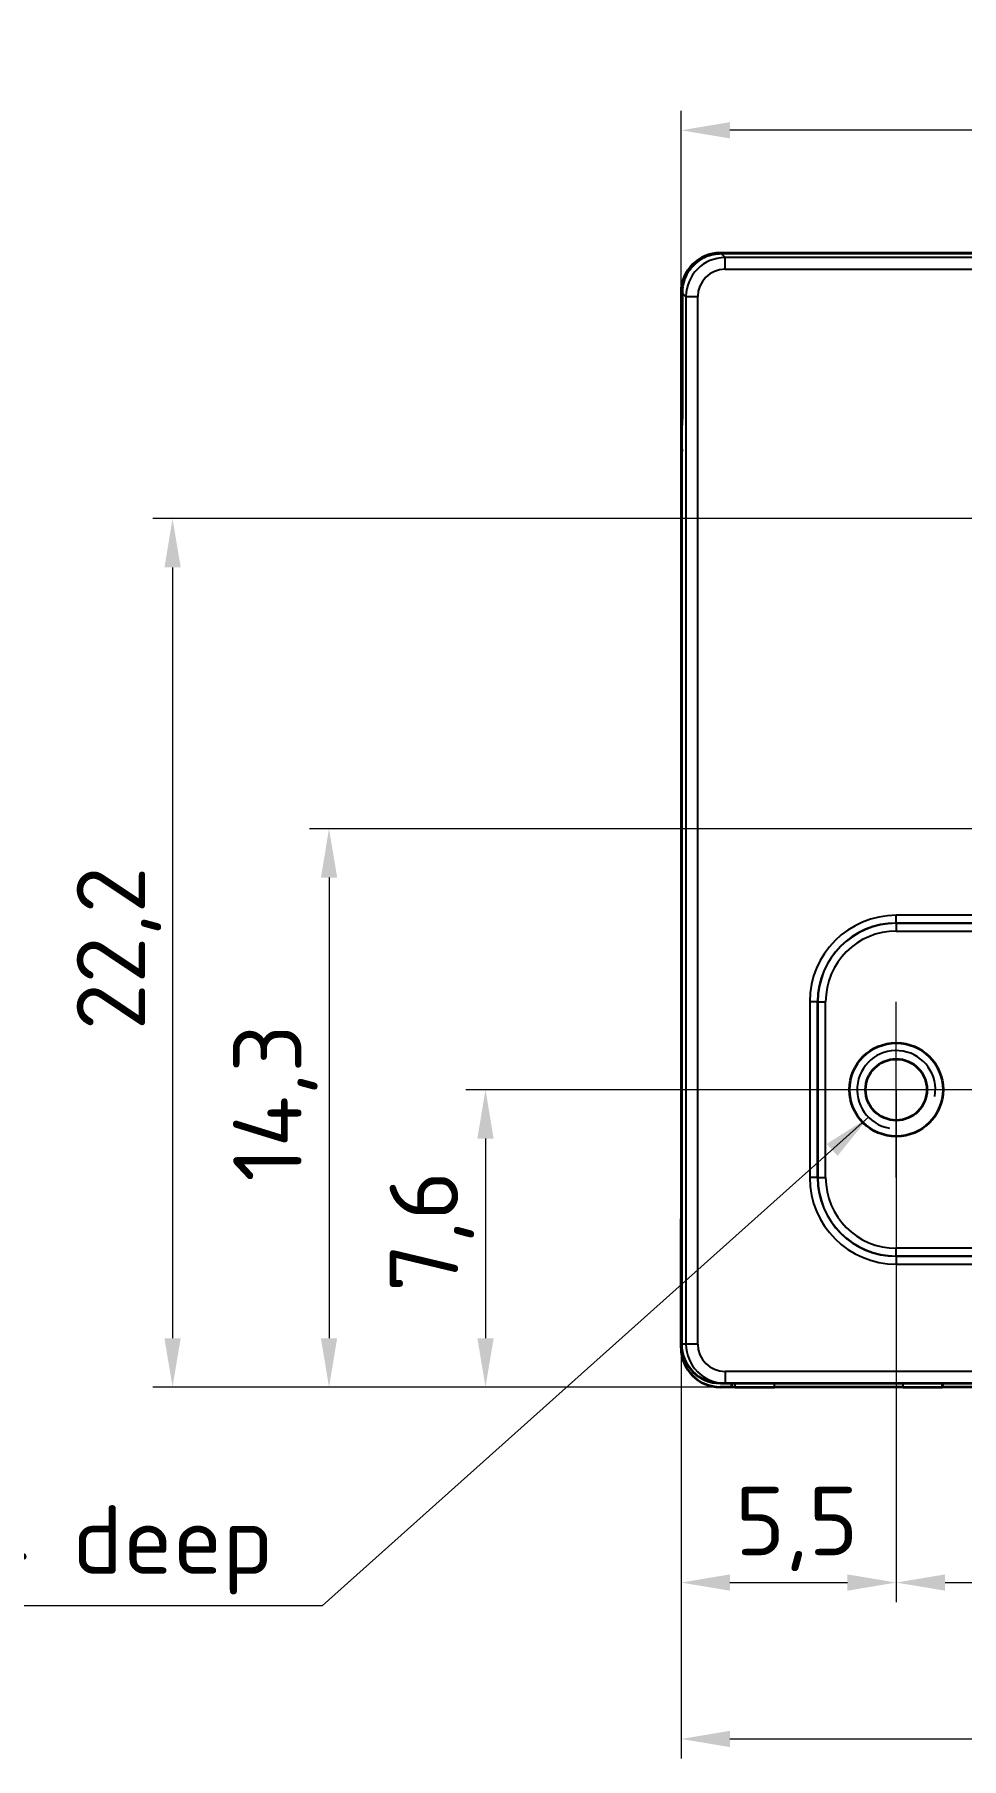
# Model space of a CAD drawing. Header units: millimetres. Extents: x 0 to 210, y 0 to 149.
# Drawn here: x 147.02 to 170.72, y 49.95 to 94.04 of the extents above; entities that cross this region are included whole.
import ezdxf

# ---------------------------------------------------------------- set-up
doc = ezdxf.new("R2010")
doc.units = ezdxf.units.MM
doc.header["$LTSCALE"] = 0.5
for name, color, linetype, lineweight in [('Bemaßung (ISO)', 7, 'Continuous', 18), ('Mittelpunktmarkierung (ISO)', 7, 'Continuous', 18), ('Sichtbar (ISO)', 7, 'Continuous', 35), ('Sichtbar schmal (ISO)', 7, 'Continuous', 25), ('Symbol (ISO)', 7, 'Continuous', 18)]:
    doc.layers.add(name, color=color, linetype=linetype, lineweight=lineweight)
doc.styles.add('Notiztext (DIN)', font='isocpeur.ttf')
doc.dimstyles.new('Standard (DIN)', dxfattribs={"dimscale": 0.5, "dimtxt": 3.5, "dimasz": 2.5, "dimexe": 1, "dimexo": 0, "dimgap": 0.7, "dimtad": 1, "dimtoh": 1, "dimrnd": 1e-08, "dimtxsty": 'Notiztext (DIN)', "dimcen": 0.09, "dimdle": 10, "dimclrd": 256, "dimclre": 256, "dimclrt": 256, "dimazin": 2, "dimtfac": 0.514286, "dimtdec": 4, "dimtmove": 0, "dimatfit": 3, "dimfxl": 1, "dimtolj": 1, "dimlwd": -1, "dimlwe": -1, "dimarcsym": 0})
doc.dimstyles.new('Standard (DIN)$7', dxfattribs={"dimscale": 0.5, "dimtxt": 3.5, "dimasz": 2.5, "dimexe": 1, "dimexo": 0, "dimgap": 0.7, "dimtad": 1, "dimtoh": 1, "dimrnd": 1e-08, "dimtxsty": 'Notiztext (DIN)', "dimcen": 0.09, "dimdle": 10, "dimclrd": 256, "dimclre": 256, "dimclrt": 256, "dimazin": 2, "dimtfac": 0.514286, "dimtdec": 4, "dimtmove": 0, "dimatfit": 3, "dimfxl": 1, "dimtolj": 1, "dimlwd": -1, "dimlwe": -1, "dimarcsym": 0})

# ---------------------------------------------------------------- blocks, each defined once
blk = doc.blocks.new('*D36')
at = {"layer": 'Bemaßung (ISO)', "transparency": 16777216}
for p, q in [((163.552, 87.448), (163.552, 92.088)), ((184.257, 81.658), (184.257, 92.088)), ((183.007, 91.588), (164.802, 91.588))]:
    blk.add_line(p, q, dxfattribs=at)
for points in [[(164.802, 91.797), (164.802, 91.38), (163.552, 91.588)], [(183.007, 91.797), (183.007, 91.38), (184.257, 91.588)]]:
    blk.add_solid(points, dxfattribs=at)
at = {"layer": 'Defpoints', "color": 0, "transparency": 16777216}
for p in [(163.552, 91.588), (163.552, 87.448), (184.257, 81.658)]:
    blk.add_point(p, dxfattribs=at)
at = {"layer": 'Bemaßung (ISO)', "transparency": 16777216, "insert": (171.936, 94.038), "char_height": 1.75, "attachment_point": 1, "style": 'Notiztext (DIN)'}
blk.add_mtext('\\A1;20,7', dxfattribs=at)
blk = doc.blocks.new('*D37')
at = {"layer": 'Bemaßung (ISO)', "transparency": 16777216}
for p, q in [((184.257, 81.658), (150.052, 81.658)), ((150.552, 80.408), (150.552, 60.698)), ((169.225, 59.448), (150.052, 59.448))]:
    blk.add_line(p, q, dxfattribs=at)
for points in [[(150.344, 80.408), (150.761, 80.408), (150.552, 81.658)], [(150.344, 60.698), (150.761, 60.698), (150.552, 59.448)]]:
    blk.add_solid(points, dxfattribs=at)
at = {"layer": 'Defpoints', "color": 0, "transparency": 16777216}
for p in [(184.257, 81.658), (150.552, 59.448), (169.225, 59.448)]:
    blk.add_point(p, dxfattribs=at)
at = {"layer": 'Bemaßung (ISO)', "transparency": 16777216, "insert": (148.102, 68.575), "char_height": 1.75, "attachment_point": 1, "rotation": 90, "style": 'Notiztext (DIN)'}
blk.add_mtext('\\A1;22,2', dxfattribs=at)
blk = doc.blocks.new('*D38')
at = {"layer": 'Bemaßung (ISO)', "transparency": 16777216}
for p, q in [((169.052, 67.053), (169.052, 53.948)), ((187.052, 67.053), (187.052, 53.948)), ((170.302, 54.448), (185.802, 54.448))]:
    blk.add_line(p, q, dxfattribs=at)
for points in [[(170.302, 54.657), (170.302, 54.24), (169.052, 54.448)], [(185.802, 54.657), (185.802, 54.24), (187.052, 54.448)]]:
    blk.add_solid(points, dxfattribs=at)
at = {"layer": 'Defpoints', "color": 0, "transparency": 16777216}
for p in [(169.052, 67.053), (187.052, 67.053), (187.052, 54.448)]:
    blk.add_point(p, dxfattribs=at)
at = {"layer": 'Bemaßung (ISO)', "transparency": 16777216, "insert": (177.187, 56.548), "char_height": 1.75, "attachment_point": 1, "style": 'Notiztext (DIN)'}
blk.add_mtext('\\A1;18', dxfattribs=at)
blk = doc.blocks.new('*D39')
at = {"layer": 'Bemaßung (ISO)', "transparency": 16777216}
for p, q in [((166.842, 67.053), (158.052, 67.053)), ((158.552, 65.803), (158.552, 60.698)), ((165.937, 59.448), (158.052, 59.448))]:
    blk.add_line(p, q, dxfattribs=at)
for points in [[(158.344, 65.803), (158.761, 65.803), (158.552, 67.053)], [(158.344, 60.698), (158.761, 60.698), (158.552, 59.448)]]:
    blk.add_solid(points, dxfattribs=at)
at = {"layer": 'Defpoints', "color": 0, "transparency": 16777216}
for p in [(166.842, 67.053), (158.552, 59.448), (165.937, 59.448)]:
    blk.add_point(p, dxfattribs=at)
at = {"layer": 'Bemaßung (ISO)', "transparency": 16777216, "insert": (156.102, 61.885), "char_height": 1.75, "attachment_point": 1, "rotation": 90, "style": 'Notiztext (DIN)'}
blk.add_mtext('\\A1;7,6', dxfattribs=at)
blk = doc.blocks.new('*D40')
at = {"layer": 'Bemaßung (ISO)', "transparency": 16777216}
for p, q in [((169.052, 67.053), (169.052, 53.948)), ((163.552, 64.477), (163.552, 53.948)), ((164.802, 54.448), (167.802, 54.448))]:
    blk.add_line(p, q, dxfattribs=at)
for points in [[(164.802, 54.657), (164.802, 54.24), (163.552, 54.448)], [(167.802, 54.657), (167.802, 54.24), (169.052, 54.448)]]:
    blk.add_solid(points, dxfattribs=at)
at = {"layer": 'Defpoints', "color": 0, "transparency": 16777216}
for p in [(169.052, 67.053), (163.552, 64.477), (169.052, 54.448)]:
    blk.add_point(p, dxfattribs=at)
at = {"layer": 'Bemaßung (ISO)', "transparency": 16777216, "insert": (164.936, 56.898), "char_height": 1.75, "attachment_point": 1, "style": 'Notiztext (DIN)'}
blk.add_mtext('\\A1;5,5', dxfattribs=at)
blk = doc.blocks.new('*D41')
at = {"layer": 'Bemaßung (ISO)', "transparency": 16777216}
for p, q in [((185.513, 73.728), (154.052, 73.728)), ((154.552, 72.478), (154.552, 60.698)), ((186.88, 59.448), (154.052, 59.448))]:
    blk.add_line(p, q, dxfattribs=at)
for points in [[(154.344, 72.478), (154.761, 72.478), (154.552, 73.728)], [(154.344, 60.698), (154.761, 60.698), (154.552, 59.448)]]:
    blk.add_solid(points, dxfattribs=at)
at = {"layer": 'Defpoints', "color": 0, "transparency": 16777216}
for p in [(185.513, 73.728), (154.552, 59.448), (186.88, 59.448)]:
    blk.add_point(p, dxfattribs=at)
at = {"layer": 'Bemaßung (ISO)', "transparency": 16777216, "insert": (152.102, 64.702), "char_height": 1.75, "attachment_point": 1, "rotation": 90, "style": 'Notiztext (DIN)'}
blk.add_mtext('\\A1;14,3', dxfattribs=at)
blk = doc.blocks.new('*D42')
at = {"layer": 'Bemaßung (ISO)', "transparency": 16777216}
for p, q in [((188.003, 73.728), (188.003, 49.948)), ((163.552, 64.477), (163.552, 49.948)), ((164.802, 50.448), (186.753, 50.448))]:
    blk.add_line(p, q, dxfattribs=at)
for points in [[(164.802, 50.657), (164.802, 50.24), (163.552, 50.448)], [(186.753, 50.657), (186.753, 50.24), (188.003, 50.448)]]:
    blk.add_solid(points, dxfattribs=at)
at = {"layer": 'Defpoints', "color": 0, "transparency": 16777216}
for p in [(188.003, 73.728), (163.552, 64.477), (188.003, 50.448)]:
    blk.add_point(p, dxfattribs=at)
at = {"layer": 'Bemaßung (ISO)', "transparency": 16777216, "insert": (173.026, 52.898), "char_height": 1.75, "attachment_point": 1, "style": 'Notiztext (DIN)'}
blk.add_mtext('\\A1;24,45', dxfattribs=at)

msp = doc.modelspace()

# ---------------------------------------------------------------- linework, layer by layer
at = {"layer": 'Mittelpunktmarkierung (ISO)'}
for p, q in [((169.052, 64.803), (169.052, 69.303)), ((178.246, 67.053), (166.802, 67.053))]:
    msp.add_line(p, q, dxfattribs=at)
at = {"layer": 'Sichtbar (ISO)'}
for p, q in [((191.552, 88.448), (164.552, 88.448)), ((191.53, 88.434), (164.574, 88.434)), ((163.552, 87.448), (163.552, 64.477)), ((163.575, 87.434), (163.575, 84.198)), ((163.567, 83.437), (163.564, 83.298)), ((163.56, 82.936), (163.56, 65.223)), ((163.56, 65.223), (163.56, 60.548)), ((163.552, 60.448), (163.552, 63.669)), ((164.56, 59.548), (164.676, 59.548)), ((164.676, 59.548), (191.429, 59.548)), ((164.852, 59.448), (164.852, 59.548)), ((164.852, 59.448), (164.552, 59.448)), ((164.937, 59.448), (164.852, 59.448)), ((164.937, 59.448), (165.937, 59.448)), ((169.225, 59.448), (165.937, 59.448)), ((169.225, 59.448), (170.225, 59.448)), ((170.253, 59.448), (170.225, 59.448)), ((172.052, 59.448), (170.253, 59.448))]:
    msp.add_line(p, q, dxfattribs=at)
for radius in [1.195, 0.784]:
    msp.add_circle((169.052, 67.053), radius, dxfattribs=at)
for centre, start, end in [((164.552, 87.448), 90, 180), ((164.552, 60.448), 180, 270), ((164.56, 60.548), 180, 270)]:
    msp.add_arc(centre, 1, start, end, dxfattribs=at)
for centre, major_axis, ratio, start_param, end_param in [((164.497, 87.512), (-0.948, -0.368), 0.891241, 4.301632, 4.308248), ((164.497, 87.512), (-0.368, -0.948), 0.891241, 5.11653, 5.123146), ((163.545, 84.198), (0, 1.147), 0.026282, 3.985583, 4.712389), ((163.575, 82.936), (0, 0.545), 0.026282, 0.843991, 1.570796)]:
    msp.add_ellipse(centre, major_axis=major_axis, ratio=ratio, start_param=start_param, end_param=end_param, dxfattribs=at)
for points, knots in [([(164.568, 88.434), (164.437, 88.433), (164.308, 88.407), (164.068, 88.306), (163.959, 88.233), (163.775, 88.049), (163.702, 87.94), (163.602, 87.7), (163.576, 87.571), (163.575, 87.441)], [0, 0, 0, 0, 0.0391732, 0.0391732, 0.0782305, 0.0782305, 0.1172095, 0.1172095, 0.1562463, 0.1562463, 0.1562463, 0.1562463]), ([(163.56, 64.577), (163.559, 64.569), (163.558, 64.559), (163.555, 64.54), (163.554, 64.53), (163.553, 64.512), (163.553, 64.504), (163.553, 64.49), (163.552, 64.483), (163.552, 64.477)], [-0.01496767, -0.01496767, -0.01496767, -0.01496767, -0.00931334, -0.00931334, -0.00461767, -0.00461767, -0.00204273, -0.00204273, 0, 0, 0, 0])]:
    msp.add_open_spline(points, degree=3, knots=knots, dxfattribs=at)
for points in [[(163.552, 64.477), (163.552, 64.207), (163.552, 63.938), (163.552, 63.669)], [(163.552, 63.669), (163.552, 63.699), (163.555, 63.73), (163.56, 63.76)]]:
    msp.add_open_spline(points, degree=3, dxfattribs=at)
at = {"layer": 'Sichtbar schmal (ISO)'}
for p, q in [((164.552, 88.448), (164.567, 88.434)), ((164.675, 88.333), (164.574, 88.434)), ((191.43, 88.333), (164.675, 88.333)), ((164.675, 88.033), (164.675, 88.333)), ((164.675, 88.033), (181.864, 88.033)), ((163.575, 87.434), (163.676, 87.333)), ((163.676, 87.333), (163.676, 60.548)), ((163.976, 87.333), (163.676, 87.333)), ((163.976, 60.548), (163.976, 87.333)), ((187.052, 71.514), (169.052, 71.514)), ((169.052, 71.314), (169.052, 71.514)), ((169.052, 71.314), (187.052, 71.314)), ((169.052, 71.309), (169.052, 71.314)), ((169.052, 71.309), (169.052, 71.109)), ((187.052, 71.309), (169.052, 71.309)), ((169.052, 71.109), (187.052, 71.109)), ((166.842, 69.303), (166.842, 64.803)), ((167.042, 69.303), (166.842, 69.303)), ((167.042, 64.803), (167.042, 69.303)), ((167.047, 69.303), (167.042, 69.303)), ((167.047, 69.303), (167.247, 69.303)), ((167.047, 69.303), (167.047, 64.803)), ((167.247, 64.803), (167.247, 69.303)), ((167.042, 64.803), (166.842, 64.803)), ((167.047, 64.803), (167.042, 64.803)), ((167.047, 64.803), (167.247, 64.803)), ((187.052, 62.998), (169.052, 62.998)), ((169.052, 62.798), (169.052, 62.998)), ((169.052, 62.798), (187.052, 62.798)), ((169.052, 62.798), (169.052, 62.793)), ((169.052, 62.793), (169.052, 62.593)), ((187.052, 62.793), (169.052, 62.793)), ((169.052, 62.593), (187.052, 62.593)), ((163.676, 60.548), (163.56, 60.548)), ((163.976, 60.548), (163.676, 60.548)), ((191.429, 59.848), (164.676, 59.848)), ((164.676, 59.848), (164.676, 59.548)), ((164.937, 59.448), (164.937, 59.548)), ((165.937, 59.448), (165.937, 59.548)), ((169.225, 59.448), (169.225, 59.548)), ((170.225, 59.448), (170.225, 59.548)), ((170.253, 59.448), (170.253, 59.548))]:
    msp.add_line(p, q, dxfattribs=at)
for centre, radius, start, end in [((169.052, 69.303), 2.211, 90, 180), ((169.052, 69.303), 2.011, 90, 180), ((169.052, 69.303), 2.005, 90, 180), ((169.052, 69.303), 1.805, 90, 180), ((169.052, 67.053), 1, 350, 260), ((169.052, 64.803), 2.211, 180, 270), ((169.052, 64.803), 2.011, 180, 270), ((169.052, 64.803), 2.005, 180, 270), ((169.052, 64.803), 1.805, 180, 270)]:
    msp.add_arc(centre, radius, start, end, dxfattribs=at)
for centre, major_axis, ratio, start_param, end_param in [((164.676, 87.333), (-0.707, 0.707), 0.999726, 5.49813, 7.068241), ((164.676, 87.333), (-0.495, 0.495), 0.999315, 5.49813, 7.068241), ((164.676, 60.548), (-1, 0), 0.999863, 0, 1.570796), ((164.676, 60.548), (-0.7, 0), 0.999657, 0, 1.570796)]:
    msp.add_ellipse(centre, major_axis=major_axis, ratio=ratio, start_param=start_param, end_param=end_param, dxfattribs=at)
msp.add_open_spline([(163.552, 87.448), (163.56, 87.441), (163.567, 87.434), (163.575, 87.426)], degree=3, dxfattribs=at)

# ---------------------------------------------------------------- texts
at = {"layer": 'Symbol (ISO)', "insert": (153.129, 54.146), "char_height": 1.75, "width": 15.45825, "attachment_point": 9, "line_spacing_factor": 0.6125, "style": 'Notiztext (DIN)'}
msp.add_mtext('{2x M2; 4 deep}', dxfattribs=at)

# ---------------------------------------------------------------- dimensions: what is measured, and where the dimension line sits
at = {"layer": 'Bemaßung (ISO)'}
for base, p1, p2, override, picture, middle in [((163.552, 91.588), (184.257, 81.658), (163.552, 87.448), {"dimtoh": 0, "dimdec": 1, "dimtp": 0, "dimtm": 0, "dimtdec": 4, "dimtofl": 0, "dimatfit": 1}, '*D36', (173.905, 91.588)), ((187.052, 54.448), (169.052, 67.053), (187.052, 67.053), {"dimtoh": 0, "dimdec": 2, "dimtp": 0, "dimtm": 0, "dimtdec": 4, "dimtofl": 0, "dimatfit": 1}, '*D38', (178.062, 54.448))]:
    dim = msp.add_linear_dim(base=base, p1=p1, p2=p2, dimstyle='Standard (DIN)', override=override, dxfattribs=at)
    dim.commit()
    dim.dimension.update_dxf_attribs({"geometry": picture, "text_midpoint": middle, "dimtype": 160})
for base, p1, p2, angle, override, picture, middle in [((150.552, 59.448), (184.257, 81.658), (169.225, 59.448), 90, {"dimtoh": 0, "dimdec": 1, "dimtp": 0, "dimtm": 0, "dimtdec": 4, "dimtofl": 0, "dimatfit": 1}, '*D37', (150.552, 70.543)), ((154.552, 59.448), (185.513, 73.728), (186.88, 59.448), 90, {"dimtoh": 0, "dimdec": 1, "dimtp": 0, "dimtm": 0, "dimtdec": 4, "dimtofl": 0, "dimatfit": 1}, '*D41', (154.552, 66.583)), ((188.003, 50.448), (163.552, 64.477), (188.003, 73.728), 180, {"dimtoh": 0, "dimdec": 2, "dimtp": 0, "dimtm": 0, "dimtdec": 4, "dimtofl": 0, "dimatfit": 1}, '*D42', (175.783, 50.448)), ((158.552, 59.448), (166.842, 67.053), (165.937, 59.448), 90, {"dimtoh": 0, "dimdec": 1, "dimtp": 0, "dimtm": 0, "dimtdec": 4, "dimtofl": 0, "dimatfit": 1}, '*D39', (158.552, 63.241)), ((169.052, 54.448), (163.552, 64.477), (169.052, 67.053), 180, {"dimtoh": 0, "dimdec": 2, "dimtp": 0, "dimtm": 0, "dimtdec": 4, "dimtofl": 0, "dimatfit": 1}, '*D40', (166.292, 54.448))]:
    dim = msp.add_linear_dim(base=base, p1=p1, p2=p2, angle=angle, dimstyle='Standard (DIN)', override=override, dxfattribs=at)
    dim.commit()
    dim.dimension.update_dxf_attribs({"geometry": picture, "text_midpoint": middle, "dimtype": 160})

# ---------------------------------------------------------------- leaders
at = {"layer": 'Symbol (ISO)', "annotation_type": 0, "has_hookline": 1, "hookline_direction": 1, "text_width": 14.962}
msp.add_leader([(168.345, 66.346), (154.379, 53.855), (153.129, 53.855)], dimstyle='Standard (DIN)$7', override={"dimgap": 0, "dimtad": 1}, dxfattribs=at)

doc.saveas('drawing.dxf')
